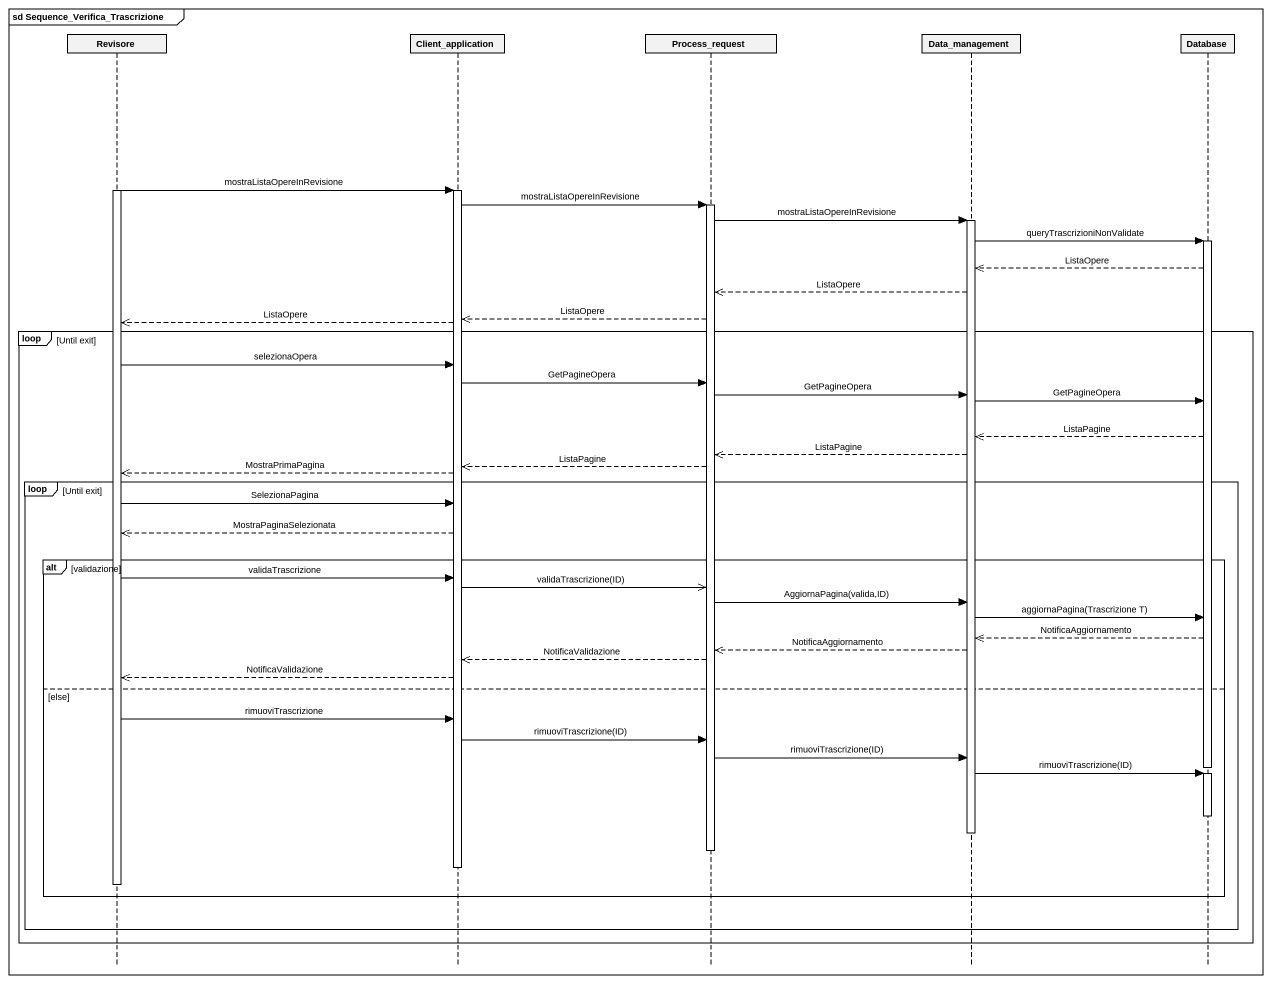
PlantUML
@startuml
mainframe sd Sequence_Verifica_Trascrizione
hide footbox
participant Revisore
participant Client_application
participant Process_request
participant Data_management
participant "Database" as Database_

activate Revisore
Revisore -> Client_application : mostraListaOpereInRevisione
activate Client_application
Client_application -> Process_request : mostraListaOpereInRevisione
activate Process_request
Process_request -> Data_management : mostraListaOpereInRevisione
activate Data_management
Data_management -> Database_ : queryTrascrizioniNonValidate
activate Database_
Database_ -->> Data_management : ListaOpere
Data_management -->> Process_request : ListaOpere
Process_request -->> Client_application : ListaOpere
Client_application -->> Revisore : ListaOpere
loop Until exit
  Revisore -> Client_application : selezionaOpera
  Client_application -> Process_request : GetPagineOpera
  Process_request -> Data_management : GetPagineOpera
  Data_management -> Database_ : GetPagineOpera
  Database_ -->> Data_management : ListaPagine
  Data_management -->> Process_request : ListaPagine
  Process_request -->> Client_application : ListaPagine
  Client_application -->> Revisore : MostraPrimaPagina
  loop Until exit
    Revisore -> Client_application : SelezionaPagina
    Client_application -->> Revisore : MostraPaginaSelezionata
    alt validazione
      Revisore -> Client_application : validaTrascrizione
      Client_application ->> Process_request : validaTrascrizione(ID)
      Process_request -> Data_management : AggiornaPagina(valida,ID)
      Data_management -> Database_ : aggiornaPagina(Trascrizione T)
      Database_ -->> Data_management : NotificaAggiornamento
      Data_management -->> Process_request : NotificaAggiornamento
      Process_request -->> Client_application : NotificaValidazione
      Client_application -->> Revisore : NotificaValidazione
    else else
      Revisore -> Client_application : rimuoviTrascrizione
      Client_application -> Process_request : rimuoviTrascrizione(ID)
      Process_request -> Data_management : rimuoviTrascrizione(ID)
      deactivate Database_
      Data_management -> Database_ : rimuoviTrascrizione(ID)
      activate Database_
      deactivate Database_
      deactivate Data_management
      deactivate Process_request
      deactivate Client_application
      deactivate Revisore
    end
  end
end
@enduml
